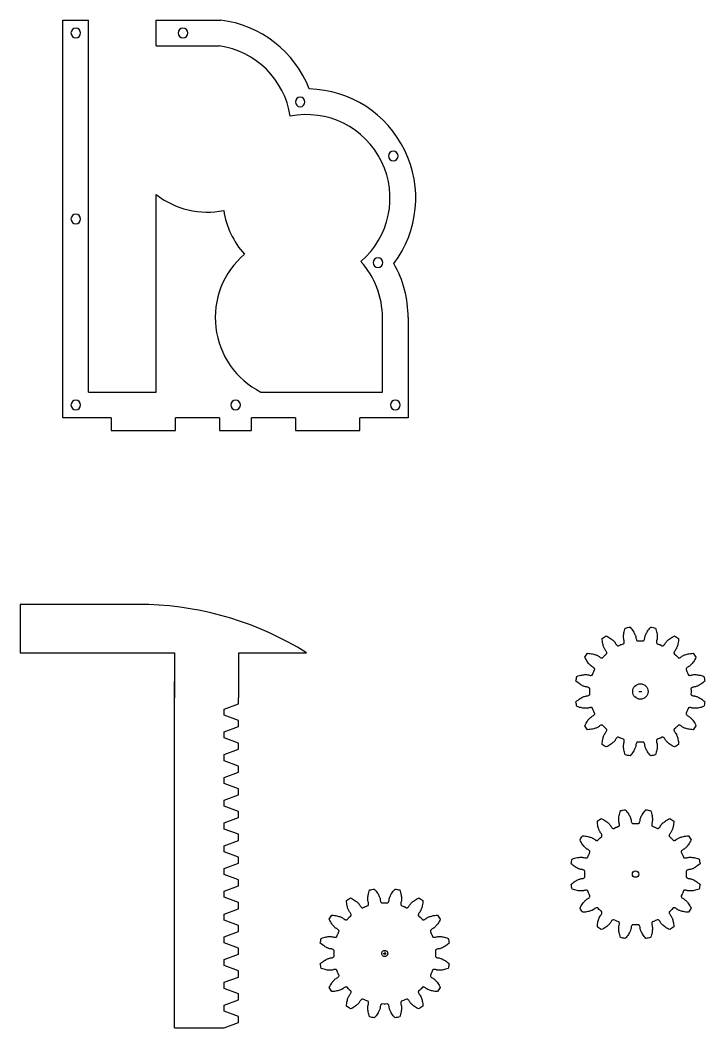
# Model space of a CAD drawing. Header units: millimetres. Extents: x -22 to 603, y -212 to 102.
# Drawn here: x 390 to 602.9, y -211.8 to 101.9 of the extents above; entities that cross this region are included whole.
import ezdxf

# ---------------------------------------------------------------- set-up
doc = ezdxf.new("R2010")
doc.units = ezdxf.units.MM
doc.layers.add('layer 1', color=5, linetype='Continuous', lineweight=25, true_color=0x0000ff)
doc.layers.add('layer 4', color=1, linetype='Continuous', lineweight=25, true_color=0xff0000)

msp = doc.modelspace()

# ---------------------------------------------------------------- linework, layer by layer
at = {"layer": 'layer 1'}
for p, q in [((403.3, -21.88), (403.3, 101.88)), ((403.3, 101.88), (411.3, 101.88)), ((411.3, 93.88), (411.3, 101.88)), ((432.3, 101.88), (452.43, 101.88)), ((432.3, 93.88), (432.3, 101.88)), ((411.3, -13.88), (411.3, 93.88)), ((432.3, 93.88), (451.9, 93.88)), ((432.3, -13.88), (432.3, 47.59)), ((502.67, -13.88), (502.67, 9.29)), ((510.67, 9.29), (510.67, -21.88)), ((411.3, -13.88), (432.3, -13.88)), ((464.88, -13.88), (502.67, -13.88)), ((418.3, -21.88), (403.3, -21.88)), ((418.3, -21.88), (418.3, -25.88)), ((451.99, -21.88), (438.3, -21.88)), ((438.3, -25.88), (438.3, -21.88)), ((451.99, -21.88), (451.99, -25.88)), ((475.67, -21.88), (461.99, -21.88)), ((461.99, -25.88), (461.99, -21.88)), ((475.67, -21.88), (475.67, -25.88)), ((510.67, -21.88), (495.67, -21.88)), ((495.67, -25.88), (495.67, -21.88)), ((418.3, -25.88), (438.3, -25.88)), ((451.99, -25.88), (461.99, -25.88)), ((475.67, -25.88), (495.67, -25.88)), ((430, -80), (390, -80)), ((390, -80), (390, -95)), ((390, -95), (430, -95)), ((430, -95), (438, -95)), ((438, -95), (438, -109)), ((458, -109), (458, -95)), ((458, -95), (479, -95)), ((438, -211.75), (438, -104)), ((457.94, -110.89), (457.94, -109)), ((453.4, -112.54), (457.94, -110.89)), ((453.4, -114.44), (453.4, -112.54)), ((457.94, -116.09), (453.4, -114.44)), ((453.4, -119.63), (457.94, -117.98)), ((457.94, -117.98), (457.94, -116.09)), ((453.4, -121.52), (453.4, -119.63)), ((457.94, -123.17), (453.4, -121.52)), ((453.4, -126.71), (457.94, -125.06)), ((457.94, -125.06), (457.94, -123.17)), ((453.4, -128.61), (453.4, -126.71)), ((457.94, -130.26), (453.4, -128.61)), ((457.94, -132.15), (457.94, -130.26)), ((453.4, -133.8), (457.94, -132.15)), ((453.4, -135.7), (453.4, -133.8)), ((457.94, -137.35), (453.4, -135.7)), ((457.94, -139.24), (457.94, -137.35)), ((453.4, -140.89), (457.94, -139.24)), ((453.4, -142.78), (453.4, -140.89)), ((457.94, -144.43), (453.4, -142.78)), ((453.4, -147.97), (457.94, -146.32)), ((457.94, -146.32), (457.94, -144.43)), ((453.4, -149.87), (453.4, -147.97)), ((457.94, -151.52), (453.4, -149.87)), ((453.4, -155.06), (457.94, -153.41)), ((457.94, -153.41), (457.94, -151.52)), ((453.4, -156.96), (453.4, -155.06)), ((457.94, -158.61), (453.4, -156.96)), ((457.94, -160.49), (457.94, -158.61)), ((453.4, -162.15), (457.94, -160.49)), ((453.4, -164.04), (453.4, -162.15)), ((457.94, -165.69), (453.4, -164.04)), ((457.94, -167.58), (457.94, -165.69)), ((453.4, -169.23), (457.94, -167.58)), ((453.4, -171.13), (453.4, -169.23)), ((457.94, -172.78), (453.4, -171.13)), ((453.4, -176.32), (457.94, -174.67)), ((457.94, -174.67), (457.94, -172.78)), ((453.4, -178.22), (453.4, -176.32)), ((457.94, -179.87), (453.4, -178.22)), ((453.4, -183.41), (457.94, -181.75)), ((457.94, -181.75), (457.94, -179.87)), ((453.4, -185.3), (453.4, -183.41)), ((457.94, -186.95), (453.4, -185.3)), ((457.94, -188.84), (457.94, -186.95)), ((453.4, -190.49), (457.94, -188.84)), ((453.4, -192.39), (453.4, -190.49)), ((457.94, -194.04), (453.4, -192.39)), ((457.94, -195.93), (457.94, -194.04)), ((453.4, -197.58), (457.94, -195.93)), ((453.4, -199.48), (453.4, -197.58)), ((457.94, -201.13), (453.4, -199.48)), ((453.4, -204.67), (457.94, -203.01)), ((457.94, -203.01), (457.94, -201.13)), ((453.4, -206.56), (453.4, -204.67)), ((457.94, -208.21), (453.4, -206.56)), ((453.4, -211.75), (457.94, -210.1)), ((457.94, -210.1), (457.94, -208.21)), ((438, -211.75), (453.4, -211.75))]:
    msp.add_line(p, q, dxfattribs=at)
for points in [[(572.24, -89.78), (572.62, -89.97), (572.99, -90.17), (573.33, -90.37), (573.64, -90.57), (573.91, -90.77), (574.15, -90.95), (574.36, -91.13), (574.54, -91.3), (574.69, -91.45), (574.82, -91.59), (575, -91.81), (575.09, -91.95), (575.16, -92.08), (575.29, -92.3), (575.42, -92.48), (575.55, -92.63), (575.67, -92.74), (575.8, -92.81), (575.86, -92.84), (575.91, -92.85), (575.97, -92.86), (576.02, -92.85), (576.1, -92.83), (576.66, -92.57), (576.85, -92.49), (577.05, -92.42), (577.63, -92.2), (577.7, -92.16), (577.74, -92.12), (577.77, -92.08), (577.8, -92.03), (577.83, -91.97), (577.86, -91.83), (577.88, -91.66), (577.87, -91.47), (577.83, -91.25), (577.76, -91), (577.72, -90.86), (577.69, -90.7), (577.66, -90.42), (577.65, -90.23), (577.65, -90.01), (577.66, -89.77), (577.68, -89.49), (577.72, -89.19), (577.77, -88.86), (577.85, -88.5), (577.94, -88.12), (578.06, -87.71), (578.2, -87.31)], [(579.66, -87.02), (579.94, -87.34), (580.21, -87.67), (580.44, -87.98), (580.65, -88.29), (580.83, -88.57), (580.98, -88.84), (581.1, -89.08), (581.21, -89.31), (581.29, -89.51), (581.35, -89.68), (581.43, -89.95), (581.47, -90.12), (581.48, -90.27), (581.51, -90.52), (581.56, -90.73), (581.63, -90.92), (581.7, -91.07), (581.79, -91.18), (581.83, -91.23), (581.88, -91.26), (581.93, -91.29), (581.98, -91.31), (582.06, -91.32), (582.68, -91.29), (582.89, -91.29), (583.09, -91.29), (583.72, -91.32), (583.8, -91.31), (583.85, -91.29), (583.9, -91.26), (583.94, -91.23), (583.99, -91.18), (584.07, -91.07), (584.15, -90.92), (584.21, -90.73), (584.26, -90.52), (584.3, -90.27), (584.31, -90.12), (584.34, -89.95), (584.42, -89.68), (584.49, -89.51), (584.57, -89.31), (584.67, -89.08), (584.8, -88.84), (584.95, -88.57), (585.13, -88.29), (585.33, -87.98), (585.57, -87.67), (585.84, -87.34)], [(587.58, -87.31), (587.71, -87.71), (587.83, -88.12), (587.93, -88.5), (588.01, -88.86), (588.06, -89.19), (588.1, -89.49), (588.12, -89.77), (588.13, -90.01), (588.13, -90.23), (588.12, -90.42), (588.09, -90.7), (588.06, -90.86), (588.01, -91), (587.95, -91.25), (587.91, -91.47), (587.9, -91.66), (587.91, -91.83), (587.95, -91.97), (587.97, -92.03), (588, -92.08), (588.04, -92.12), (588.07, -92.16), (588.15, -92.2), (588.73, -92.42), (588.92, -92.49), (589.11, -92.57), (589.68, -92.83), (589.76, -92.85), (589.81, -92.86), (589.87, -92.85), (589.92, -92.84), (589.98, -92.81), (590.1, -92.74), (590.23, -92.63), (590.36, -92.48), (590.49, -92.3), (590.62, -92.08), (590.69, -91.95), (590.78, -91.81), (590.96, -91.59), (591.08, -91.45), (591.24, -91.3), (591.42, -91.13), (591.63, -90.95), (591.87, -90.77), (592.14, -90.57), (592.45, -90.37), (592.79, -90.17), (593.16, -89.97)], [(594.78, -90.6), (594.75, -91.03), (594.71, -91.45), (594.65, -91.84), (594.58, -92.2), (594.51, -92.53), (594.42, -92.82), (594.34, -93.09), (594.25, -93.32), (594.17, -93.52), (594.09, -93.69), (593.95, -93.93), (593.86, -94.07), (593.77, -94.19), (593.61, -94.39), (593.5, -94.58), (593.41, -94.75), (593.36, -94.91), (593.34, -95.06), (593.34, -95.12), (593.35, -95.18), (593.36, -95.23), (593.38, -95.28), (593.44, -95.34), (593.89, -95.77), (594.04, -95.91), (594.18, -96.06), (594.61, -96.51), (594.67, -96.57), (594.72, -96.59), (594.77, -96.6), (594.83, -96.61), (594.89, -96.61), (595.03, -96.59), (595.2, -96.54), (595.37, -96.45), (595.56, -96.33), (595.76, -96.18), (595.88, -96.08), (596.01, -95.99), (596.26, -95.86), (596.43, -95.78), (596.63, -95.7), (596.86, -95.61), (597.13, -95.52), (597.42, -95.44), (597.75, -95.37), (598.11, -95.3), (598.5, -95.24), (598.92, -95.2)], [(566.43, -95.17), (566.86, -95.2), (567.28, -95.24), (567.67, -95.3), (568.03, -95.37), (568.36, -95.44), (568.65, -95.52), (568.91, -95.61), (569.14, -95.7), (569.34, -95.78), (569.51, -95.86), (569.76, -95.99), (569.9, -96.08), (570.02, -96.18), (570.22, -96.33), (570.41, -96.45), (570.58, -96.54), (570.74, -96.59), (570.88, -96.61), (570.95, -96.61), (571, -96.6), (571.06, -96.59), (571.1, -96.57), (571.17, -96.51), (571.59, -96.06), (571.74, -95.91), (571.89, -95.77), (572.34, -95.34), (572.39, -95.28), (572.42, -95.23), (572.43, -95.18), (572.44, -95.12), (572.44, -95.06), (572.42, -94.91), (572.37, -94.75), (572.28, -94.58), (572.16, -94.39), (572.01, -94.19), (571.91, -94.07), (571.82, -93.93), (571.69, -93.69), (571.61, -93.52), (571.52, -93.32), (571.44, -93.09), (571.35, -92.82), (571.27, -92.53), (571.19, -92.2), (571.13, -91.84), (571.07, -91.45), (571.03, -91.03)], [(563.14, -102.37), (563.54, -102.23), (563.95, -102.11), (564.33, -102.02), (564.69, -101.94), (565.02, -101.89), (565.32, -101.85), (565.6, -101.83), (565.84, -101.82), (566.06, -101.82), (566.24, -101.83), (566.53, -101.86), (566.69, -101.89), (566.83, -101.93), (567.08, -102), (567.3, -102.04), (567.49, -102.05), (567.66, -102.03), (567.8, -102), (567.86, -101.97), (567.91, -101.95), (567.95, -101.91), (567.98, -101.87), (568.03, -101.8), (568.24, -101.22), (568.32, -101.03), (568.4, -100.84), (568.66, -100.27), (568.68, -100.19), (568.68, -100.14), (568.68, -100.08), (568.66, -100.03), (568.64, -99.97), (568.57, -99.85), (568.46, -99.72), (568.31, -99.59), (568.13, -99.46), (567.91, -99.33), (567.78, -99.26), (567.64, -99.17), (567.42, -98.99), (567.28, -98.86), (567.13, -98.71), (566.96, -98.53), (566.78, -98.32), (566.59, -98.08), (566.4, -97.81), (566.2, -97.5), (566, -97.16), (565.79, -96.79), (565.61, -96.41)], [(600.17, -96.41), (599.98, -96.79), (599.78, -97.16), (599.58, -97.5), (599.38, -97.81), (599.18, -98.08), (598.99, -98.32), (598.82, -98.53), (598.65, -98.71), (598.49, -98.86), (598.36, -98.99), (598.14, -99.17), (598, -99.26), (597.87, -99.33), (597.65, -99.46), (597.47, -99.59), (597.32, -99.72), (597.21, -99.85), (597.14, -99.97), (597.11, -100.03), (597.1, -100.08), (597.09, -100.14), (597.09, -100.19), (597.12, -100.27), (597.37, -100.84), (597.45, -101.03), (597.53, -101.22), (597.75, -101.8), (597.79, -101.87), (597.83, -101.91), (597.87, -101.95), (597.92, -101.97), (597.98, -102), (598.12, -102.03), (598.29, -102.05), (598.48, -102.04), (598.7, -102), (598.94, -101.93), (599.09, -101.89), (599.25, -101.86), (599.53, -101.83), (599.72, -101.82), (599.94, -101.82), (600.18, -101.83), (600.46, -101.85), (600.76, -101.89), (601.09, -101.94), (601.45, -102.02), (601.83, -102.11), (602.24, -102.23)], [(562.85, -110.29), (563.16, -110.01), (563.49, -109.74), (563.81, -109.5), (564.11, -109.3), (564.4, -109.12), (564.66, -108.97), (564.91, -108.84), (565.13, -108.74), (565.33, -108.66), (565.51, -108.6), (565.78, -108.52), (565.94, -108.48), (566.09, -108.47), (566.34, -108.44), (566.56, -108.39), (566.75, -108.32), (566.9, -108.24), (567.01, -108.16), (567.05, -108.11), (567.09, -108.07), (567.12, -108.02), (567.13, -107.97), (567.14, -107.89), (567.12, -107.27), (567.12, -107.06), (567.12, -106.85), (567.14, -106.23), (567.13, -106.15), (567.12, -106.1), (567.09, -106.05), (567.05, -106.01), (567.01, -105.96), (566.9, -105.88), (566.75, -105.8), (566.56, -105.73), (566.34, -105.68), (566.09, -105.65), (565.94, -105.64), (565.78, -105.6), (565.51, -105.52), (565.33, -105.46), (565.13, -105.38), (564.91, -105.28), (564.66, -105.15), (564.4, -105), (564.11, -104.82), (563.81, -104.62), (563.49, -104.38), (563.16, -104.11), (562.85, -103.83)], [(602.93, -103.83), (602.61, -104.11), (602.28, -104.38), (601.97, -104.62), (601.66, -104.82), (601.38, -105), (601.11, -105.15), (600.87, -105.28), (600.64, -105.38), (600.44, -105.46), (600.27, -105.52), (599.99, -105.6), (599.83, -105.64), (599.68, -105.65), (599.43, -105.68), (599.22, -105.73), (599.03, -105.8), (598.88, -105.88), (598.77, -105.96), (598.72, -106.01), (598.69, -106.05), (598.66, -106.1), (598.64, -106.15), (598.63, -106.23), (598.65, -106.85), (598.65, -107.06), (598.65, -107.27), (598.63, -107.89), (598.64, -107.97), (598.66, -108.02), (598.69, -108.07), (598.72, -108.11), (598.77, -108.16), (598.88, -108.24), (599.03, -108.32), (599.22, -108.39), (599.43, -108.44), (599.68, -108.47), (599.83, -108.48), (599.99, -108.52), (600.27, -108.6), (600.44, -108.66), (600.64, -108.74), (600.87, -108.84), (601.11, -108.97), (601.38, -109.12), (601.66, -109.3), (601.97, -109.5), (602.28, -109.74), (602.61, -110.01)], [(565.79, -117.33), (566, -116.96), (566.2, -116.62), (566.4, -116.31), (566.59, -116.04), (566.78, -115.8), (566.96, -115.59), (567.13, -115.41), (567.28, -115.26), (567.42, -115.13), (567.64, -114.95), (567.78, -114.86), (567.91, -114.79), (568.13, -114.66), (568.31, -114.53), (568.46, -114.4), (568.57, -114.28), (568.64, -114.15), (568.66, -114.09), (568.68, -114.04), (568.68, -113.98), (568.68, -113.93), (568.66, -113.85), (568.4, -113.28), (568.32, -113.09), (568.24, -112.9), (568.03, -112.32), (567.98, -112.25), (567.95, -112.21), (567.91, -112.18), (567.86, -112.15), (567.8, -112.12), (567.66, -112.09), (567.49, -112.07), (567.3, -112.08), (567.08, -112.12), (566.83, -112.19), (566.69, -112.23), (566.53, -112.26), (566.24, -112.29), (566.06, -112.3), (565.84, -112.3), (565.6, -112.29), (565.32, -112.27), (565.02, -112.23), (564.69, -112.18), (564.33, -112.1), (563.95, -112.01), (563.54, -111.89)], [(602.64, -111.75), (602.24, -111.89), (601.83, -112.01), (601.45, -112.1), (601.09, -112.18), (600.76, -112.23), (600.46, -112.27), (600.18, -112.29), (599.94, -112.3), (599.72, -112.3), (599.53, -112.29), (599.25, -112.26), (599.09, -112.23), (598.94, -112.19), (598.7, -112.12), (598.48, -112.08), (598.29, -112.07), (598.12, -112.09), (597.98, -112.12), (597.92, -112.15), (597.87, -112.18), (597.83, -112.21), (597.79, -112.25), (597.75, -112.32), (597.53, -112.9), (597.45, -113.09), (597.37, -113.28), (597.12, -113.85), (597.09, -113.93), (597.09, -113.98), (597.1, -114.04), (597.11, -114.09), (597.14, -114.15), (597.21, -114.28), (597.32, -114.4), (597.47, -114.53), (597.65, -114.66), (597.87, -114.79), (598, -114.86), (598.14, -114.95), (598.36, -115.13), (598.49, -115.26), (598.65, -115.41), (598.82, -115.59), (598.99, -115.8), (599.18, -116.04), (599.38, -116.31), (599.58, -116.62), (599.78, -116.96), (599.98, -117.33)], [(565.61, -117.71), (565.79, -117.33)], [(571, -123.52), (571.03, -123.09), (571.07, -122.67), (571.13, -122.28), (571.19, -121.92), (571.27, -121.59), (571.35, -121.3), (571.44, -121.04), (571.52, -120.8), (571.61, -120.6), (571.69, -120.43), (571.82, -120.19), (571.91, -120.05), (572.01, -119.93), (572.16, -119.73), (572.28, -119.54), (572.37, -119.37), (572.42, -119.21), (572.44, -119.06), (572.44, -119), (572.43, -118.94), (572.42, -118.89), (572.39, -118.85), (572.34, -118.78), (571.89, -118.35), (571.74, -118.21), (571.59, -118.06), (571.17, -117.61), (571.1, -117.55), (571.06, -117.53), (571, -117.52), (570.95, -117.51), (570.88, -117.51), (570.74, -117.53), (570.58, -117.58), (570.41, -117.67), (570.22, -117.79), (570.02, -117.94), (569.9, -118.04), (569.76, -118.13), (569.51, -118.26), (569.34, -118.34), (569.14, -118.43), (568.91, -118.51), (568.65, -118.6), (568.36, -118.68), (568.03, -118.75), (567.67, -118.82), (567.28, -118.88), (566.86, -118.92)], [(599.34, -118.95), (598.92, -118.92), (598.5, -118.88), (598.11, -118.82), (597.75, -118.75), (597.42, -118.68), (597.13, -118.6), (596.86, -118.51), (596.63, -118.43), (596.43, -118.34), (596.26, -118.26), (596.01, -118.13), (595.88, -118.04), (595.76, -117.94), (595.56, -117.79), (595.37, -117.67), (595.2, -117.58), (595.03, -117.53), (594.89, -117.51), (594.83, -117.51), (594.77, -117.52), (594.72, -117.53), (594.67, -117.55), (594.61, -117.61), (594.18, -118.06), (594.04, -118.21), (593.89, -118.35), (593.44, -118.78), (593.38, -118.85), (593.36, -118.89), (593.35, -118.94), (593.34, -119), (593.34, -119.06), (593.36, -119.21), (593.41, -119.37), (593.5, -119.54), (593.61, -119.73), (593.77, -119.93), (593.86, -120.05), (593.95, -120.19), (594.09, -120.43), (594.17, -120.6), (594.25, -120.8), (594.34, -121.04), (594.42, -121.3), (594.51, -121.59), (594.58, -121.92), (594.65, -122.28), (594.71, -122.67), (594.75, -123.09), (594.78, -123.52)], [(578.2, -126.81), (578.06, -126.41), (577.94, -126), (577.85, -125.62), (577.77, -125.26), (577.72, -124.93), (577.68, -124.63), (577.66, -124.35), (577.65, -124.11), (577.65, -123.89), (577.66, -123.7), (577.69, -123.42), (577.72, -123.26), (577.76, -123.12), (577.83, -122.87), (577.87, -122.65), (577.88, -122.46), (577.86, -122.29), (577.83, -122.15), (577.8, -122.09), (577.77, -122.04), (577.74, -122), (577.7, -121.96), (577.63, -121.92), (577.05, -121.7), (576.85, -121.63), (576.66, -121.55), (576.1, -121.29), (576.02, -121.27), (575.97, -121.26), (575.91, -121.27), (575.86, -121.29), (575.8, -121.31), (575.67, -121.38), (575.55, -121.49), (575.42, -121.64), (575.29, -121.82), (575.16, -122.04), (575.09, -122.17), (575, -122.31), (574.82, -122.53), (574.69, -122.67), (574.54, -122.82), (574.36, -122.99), (574.15, -123.17), (573.91, -123.35), (573.64, -123.55), (573.33, -123.75), (572.99, -123.95), (572.62, -124.15)], [(593.54, -124.34), (593.16, -124.15), (592.79, -123.95), (592.45, -123.75), (592.14, -123.55), (591.87, -123.35), (591.63, -123.17), (591.42, -122.99), (591.24, -122.82), (591.08, -122.67), (590.96, -122.53), (590.78, -122.31), (590.69, -122.17), (590.62, -122.04), (590.49, -121.82), (590.36, -121.64), (590.23, -121.49), (590.1, -121.38), (589.98, -121.31), (589.92, -121.29), (589.87, -121.27), (589.81, -121.26), (589.76, -121.27), (589.68, -121.29), (589.11, -121.55), (588.92, -121.63), (588.73, -121.7), (588.15, -121.92), (588.07, -121.96), (588.04, -122), (588, -122.04), (587.97, -122.09), (587.95, -122.15), (587.91, -122.29), (587.9, -122.46), (587.91, -122.65), (587.95, -122.87), (588.01, -123.12), (588.06, -123.26), (588.09, -123.42), (588.12, -123.7), (588.13, -123.89), (588.13, -124.11), (588.12, -124.35), (588.1, -124.63), (588.06, -124.93), (588.01, -125.26), (587.93, -125.62), (587.83, -126), (587.71, -126.41), (587.58, -126.81)], [(586.12, -127.1), (585.84, -126.78), (585.57, -126.45), (585.33, -126.14), (585.13, -125.84), (584.95, -125.55), (584.8, -125.28), (584.67, -125.04), (584.57, -124.81), (584.49, -124.61), (584.42, -124.44), (584.34, -124.17), (584.31, -124), (584.3, -123.86), (584.26, -123.61), (584.21, -123.39), (584.15, -123.2), (584.07, -123.05), (583.99, -122.94), (583.94, -122.89), (583.9, -122.86), (583.85, -122.83), (583.8, -122.81), (583.72, -122.8), (583.09, -122.83), (582.89, -122.83), (582.68, -122.83), (582.06, -122.8), (581.98, -122.81), (581.93, -122.83), (581.88, -122.86), (581.83, -122.89), (581.79, -122.94), (581.7, -123.05), (581.63, -123.2), (581.56, -123.39), (581.51, -123.61), (581.48, -123.86), (581.47, -124), (581.43, -124.17), (581.35, -124.44), (581.29, -124.61), (581.21, -124.81), (581.1, -125.04), (580.98, -125.28), (580.83, -125.55), (580.65, -125.84), (580.44, -126.14), (580.21, -126.45), (579.94, -126.78)], [(570.74, -146.62), (571.12, -146.8), (571.5, -147), (571.83, -147.21), (572.14, -147.41), (572.41, -147.6), (572.65, -147.79), (572.86, -147.97), (573.04, -148.14), (573.2, -148.29), (573.32, -148.43), (573.5, -148.65), (573.59, -148.79), (573.66, -148.92), (573.79, -149.14), (573.92, -149.32), (574.05, -149.47), (574.18, -149.57), (574.3, -149.65), (574.36, -149.67), (574.42, -149.69), (574.47, -149.69), (574.52, -149.69), (574.6, -149.67), (575.17, -149.41), (575.36, -149.33), (575.55, -149.25), (576.13, -149.03), (576.21, -148.99), (576.24, -148.96), (576.28, -148.92), (576.31, -148.87), (576.33, -148.81), (576.37, -148.67), (576.38, -148.5), (576.37, -148.31), (576.33, -148.09), (576.27, -147.84), (576.22, -147.7), (576.19, -147.54), (576.16, -147.25), (576.15, -147.07), (576.15, -146.85), (576.16, -146.6), (576.18, -146.33), (576.22, -146.03), (576.28, -145.69), (576.35, -145.34), (576.45, -144.95), (576.57, -144.55), (576.71, -144.14)], [(578.16, -143.85), (578.45, -144.17), (578.71, -144.5), (578.95, -144.82), (579.15, -145.12), (579.33, -145.41), (579.48, -145.67), (579.61, -145.92), (579.71, -146.14), (579.79, -146.34), (579.86, -146.52), (579.94, -146.79), (579.97, -146.95), (579.98, -147.1), (580.02, -147.35), (580.07, -147.57), (580.13, -147.75), (580.21, -147.9), (580.29, -148.02), (580.34, -148.06), (580.39, -148.1), (580.43, -148.13), (580.48, -148.14), (580.56, -148.15), (581.19, -148.13), (581.39, -148.13), (581.6, -148.13), (582.22, -148.15), (582.31, -148.14), (582.35, -148.13), (582.4, -148.1), (582.45, -148.06), (582.49, -148.02), (582.58, -147.9), (582.65, -147.75), (582.72, -147.57), (582.77, -147.35), (582.8, -147.1), (582.82, -146.95), (582.85, -146.79), (582.93, -146.52), (582.99, -146.34), (583.07, -146.14), (583.18, -145.92), (583.3, -145.67), (583.45, -145.41), (583.63, -145.12), (583.84, -144.82), (584.07, -144.5), (584.34, -144.17)], [(586.08, -144.14), (586.22, -144.55), (586.34, -144.95), (586.44, -145.34), (586.51, -145.69), (586.56, -146.03), (586.6, -146.33), (586.62, -146.6), (586.63, -146.85), (586.63, -147.07), (586.62, -147.25), (586.59, -147.54), (586.56, -147.7), (586.52, -147.84), (586.45, -148.09), (586.42, -148.31), (586.41, -148.5), (586.42, -148.67), (586.45, -148.81), (586.48, -148.87), (586.51, -148.92), (586.54, -148.96), (586.58, -148.99), (586.65, -149.03), (587.24, -149.25), (587.43, -149.33), (587.62, -149.41), (588.18, -149.67), (588.26, -149.69), (588.32, -149.69), (588.37, -149.69), (588.43, -149.67), (588.48, -149.65), (588.61, -149.57), (588.74, -149.47), (588.87, -149.32), (589, -149.14), (589.12, -148.92), (589.19, -148.79), (589.28, -148.65), (589.46, -148.43), (589.59, -148.29), (589.74, -148.14), (589.92, -147.97), (590.13, -147.79), (590.37, -147.6), (590.65, -147.41), (590.95, -147.21), (591.29, -147), (591.66, -146.8)], [(564.94, -152.01), (565.36, -152.03), (565.78, -152.08), (566.18, -152.14), (566.53, -152.2), (566.86, -152.28), (567.16, -152.36), (567.42, -152.45), (567.65, -152.53), (567.85, -152.62), (568.02, -152.69), (568.27, -152.83), (568.41, -152.92), (568.52, -153.02), (568.72, -153.17), (568.91, -153.29), (569.09, -153.37), (569.25, -153.43), (569.39, -153.45), (569.45, -153.45), (569.51, -153.44), (569.56, -153.42), (569.61, -153.4), (569.67, -153.35), (570.1, -152.9), (570.24, -152.75), (570.39, -152.6), (570.85, -152.18), (570.9, -152.11), (570.92, -152.07), (570.93, -152.01), (570.94, -151.96), (570.94, -151.89), (570.92, -151.75), (570.87, -151.59), (570.79, -151.41), (570.67, -151.23), (570.51, -151.02), (570.42, -150.91), (570.33, -150.77), (570.19, -150.52), (570.11, -150.35), (570.03, -150.15), (569.94, -149.92), (569.86, -149.66), (569.78, -149.37), (569.7, -149.04), (569.63, -148.68), (569.57, -148.29), (569.53, -147.87)], [(593.28, -147.44), (593.26, -147.87), (593.21, -148.29), (593.15, -148.68), (593.09, -149.04), (593.01, -149.37), (592.93, -149.66), (592.84, -149.92), (592.76, -150.15), (592.67, -150.35), (592.59, -150.52), (592.46, -150.77), (592.37, -150.91), (592.27, -151.02), (592.12, -151.23), (592, -151.41), (591.92, -151.59), (591.86, -151.75), (591.84, -151.89), (591.84, -151.96), (591.85, -152.01), (591.87, -152.07), (591.89, -152.11), (591.94, -152.18), (592.39, -152.6), (592.54, -152.75), (592.69, -152.9), (593.11, -153.35), (593.18, -153.4), (593.22, -153.42), (593.28, -153.44), (593.33, -153.45), (593.4, -153.45), (593.54, -153.43), (593.7, -153.37), (593.88, -153.29), (594.06, -153.17), (594.26, -153.02), (594.38, -152.92), (594.52, -152.83), (594.77, -152.69), (594.94, -152.62), (595.14, -152.53), (595.37, -152.45), (595.63, -152.36), (595.92, -152.28), (596.25, -152.2), (596.61, -152.14), (597, -152.08), (597.42, -152.03)], [(561.64, -159.21), (562.04, -159.07), (562.45, -158.95), (562.83, -158.85), (563.19, -158.78), (563.52, -158.73), (563.83, -158.69), (564.1, -158.67), (564.35, -158.66), (564.56, -158.66), (564.75, -158.67), (565.03, -158.7), (565.19, -158.73), (565.34, -158.77), (565.58, -158.84), (565.8, -158.87), (566, -158.88), (566.16, -158.87), (566.3, -158.84), (566.36, -158.81), (566.41, -158.78), (566.45, -158.75), (566.49, -158.71), (566.53, -158.64), (566.75, -158.05), (566.83, -157.86), (566.91, -157.67), (567.16, -157.11), (567.19, -157.03), (567.19, -156.97), (567.18, -156.92), (567.17, -156.86), (567.14, -156.81), (567.07, -156.68), (566.96, -156.55), (566.82, -156.42), (566.63, -156.29), (566.42, -156.17), (566.28, -156.1), (566.15, -156.01), (565.92, -155.83), (565.79, -155.7), (565.63, -155.55), (565.47, -155.37), (565.29, -155.16), (565.1, -154.92), (564.9, -154.64), (564.7, -154.34), (564.5, -154), (564.3, -153.63), (564.11, -153.24)], [(598.67, -153.24), (598.49, -153.63), (598.29, -154), (598.08, -154.34), (597.88, -154.64), (597.69, -154.92), (597.5, -155.16), (597.32, -155.37), (597.15, -155.55), (597, -155.7), (596.86, -155.83), (596.64, -156.01), (596.5, -156.1), (596.37, -156.17), (596.15, -156.29), (595.97, -156.42), (595.82, -156.55), (595.72, -156.68), (595.64, -156.81), (595.62, -156.86), (595.6, -156.92), (595.6, -156.97), (595.6, -157.03), (595.62, -157.11), (595.88, -157.67), (595.96, -157.86), (596.04, -158.05), (596.26, -158.64), (596.3, -158.71), (596.33, -158.75), (596.37, -158.78), (596.42, -158.81), (596.48, -158.84), (596.62, -158.87), (596.79, -158.88), (596.98, -158.87), (597.2, -158.84), (597.45, -158.77), (597.59, -158.73), (597.75, -158.7), (598.04, -158.67), (598.22, -158.66), (598.44, -158.66), (598.69, -158.67), (598.96, -158.69), (599.26, -158.73), (599.6, -158.78), (599.95, -158.85), (600.34, -158.95), (600.74, -159.07)], [(561.35, -167.13), (561.67, -166.84), (562, -166.58), (562.32, -166.34), (562.62, -166.13), (562.9, -165.96), (563.17, -165.81), (563.41, -165.68), (563.64, -165.58), (563.84, -165.5), (564.01, -165.43), (564.29, -165.35), (564.45, -165.32), (564.6, -165.31), (564.85, -165.27), (565.07, -165.22), (565.25, -165.16), (565.4, -165.08), (565.51, -165), (565.56, -164.95), (565.59, -164.9), (565.62, -164.86), (565.64, -164.81), (565.65, -164.73), (565.63, -164.1), (565.63, -163.9), (565.63, -163.69), (565.65, -163.07), (565.64, -162.98), (565.62, -162.94), (565.59, -162.89), (565.56, -162.84), (565.51, -162.8), (565.4, -162.71), (565.25, -162.64), (565.07, -162.57), (564.85, -162.52), (564.6, -162.49), (564.45, -162.47), (564.29, -162.44), (564.01, -162.36), (563.84, -162.3), (563.64, -162.22), (563.41, -162.11), (563.17, -161.99), (562.9, -161.84), (562.62, -161.66), (562.32, -161.45), (562, -161.22), (561.67, -160.95), (561.35, -160.67)], [(601.44, -160.67), (601.12, -160.95), (600.79, -161.22), (600.47, -161.45), (600.17, -161.66), (599.88, -161.84), (599.62, -161.99), (599.37, -162.11), (599.15, -162.22), (598.95, -162.3), (598.77, -162.36), (598.5, -162.44), (598.34, -162.47), (598.19, -162.49), (597.94, -162.52), (597.72, -162.57), (597.54, -162.64), (597.39, -162.71), (597.27, -162.8), (597.23, -162.84), (597.19, -162.89), (597.16, -162.94), (597.15, -162.98), (597.14, -163.07), (597.16, -163.69), (597.16, -163.9), (597.16, -164.1), (597.14, -164.73), (597.15, -164.81), (597.16, -164.86), (597.19, -164.9), (597.23, -164.95), (597.27, -165), (597.39, -165.08), (597.54, -165.16), (597.72, -165.22), (597.94, -165.27), (598.19, -165.31), (598.34, -165.32), (598.5, -165.35), (598.77, -165.43), (598.95, -165.5), (599.15, -165.58), (599.37, -165.68), (599.62, -165.81), (599.88, -165.96), (600.17, -166.13), (600.47, -166.34), (600.79, -166.58), (601.12, -166.84)], [(492.72, -171.3), (493.1, -171.49), (493.47, -171.69), (493.81, -171.89), (494.12, -172.09), (494.39, -172.29), (494.63, -172.48), (494.84, -172.66), (495.02, -172.82), (495.18, -172.98), (495.3, -173.12), (495.48, -173.34), (495.57, -173.47), (495.64, -173.61), (495.77, -173.82), (495.9, -174.01), (496.03, -174.15), (496.16, -174.26), (496.28, -174.33), (496.34, -174.36), (496.39, -174.37), (496.45, -174.38), (496.5, -174.38), (496.58, -174.35), (497.15, -174.1), (497.34, -174.02), (497.53, -173.94), (498.11, -173.72), (498.19, -173.68), (498.22, -173.64), (498.26, -173.6), (498.29, -173.55), (498.31, -173.49), (498.35, -173.35), (498.36, -173.19), (498.35, -172.99), (498.31, -172.77), (498.25, -172.53), (498.2, -172.38), (498.17, -172.22), (498.14, -171.94), (498.13, -171.75), (498.13, -171.54), (498.14, -171.29), (498.16, -171.02), (498.2, -170.71), (498.25, -170.38), (498.33, -170.02), (498.42, -169.64), (498.55, -169.23), (498.68, -168.83)], [(500.14, -168.54), (500.42, -168.86), (500.69, -169.19), (500.93, -169.51), (501.13, -169.81), (501.31, -170.09), (501.46, -170.36), (501.59, -170.6), (501.69, -170.83), (501.77, -171.03), (501.83, -171.2), (501.91, -171.48), (501.95, -171.64), (501.96, -171.79), (502, -172.04), (502.05, -172.26), (502.11, -172.44), (502.19, -172.59), (502.27, -172.71), (502.32, -172.75), (502.36, -172.78), (502.41, -172.81), (502.46, -172.83), (502.54, -172.84), (503.16, -172.82), (503.37, -172.82), (503.58, -172.82), (504.2, -172.84), (504.28, -172.83), (504.33, -172.81), (504.38, -172.78), (504.43, -172.75), (504.47, -172.71), (504.56, -172.59), (504.63, -172.44), (504.7, -172.26), (504.75, -172.04), (504.78, -171.79), (504.79, -171.64), (504.83, -171.48), (504.91, -171.2), (504.97, -171.03), (505.05, -170.83), (505.16, -170.6), (505.28, -170.36), (505.43, -170.09), (505.61, -169.81), (505.81, -169.51), (506.05, -169.19), (506.32, -168.86)], [(508.06, -168.83), (508.2, -169.23), (508.32, -169.64), (508.41, -170.02), (508.49, -170.38), (508.54, -170.71), (508.58, -171.02), (508.6, -171.29), (508.61, -171.54), (508.61, -171.75), (508.6, -171.94), (508.57, -172.22), (508.54, -172.38), (508.5, -172.53), (508.43, -172.77), (508.39, -172.99), (508.38, -173.19), (508.4, -173.35), (508.43, -173.49), (508.46, -173.55), (508.49, -173.6), (508.52, -173.64), (508.56, -173.68), (508.63, -173.72), (509.21, -173.94), (509.4, -174.02), (509.59, -174.1), (510.16, -174.35), (510.24, -174.38), (510.29, -174.38), (510.35, -174.37), (510.4, -174.36), (510.46, -174.33), (510.59, -174.26), (510.71, -174.15), (510.84, -174.01), (510.97, -173.82), (511.1, -173.61), (511.17, -173.47), (511.26, -173.34), (511.44, -173.12), (511.57, -172.98), (511.72, -172.82), (511.9, -172.66), (512.11, -172.48), (512.35, -172.29), (512.62, -172.09), (512.93, -171.89), (513.27, -171.69), (513.64, -171.49)], [(564.3, -174.17), (564.5, -173.79), (564.7, -173.45), (564.9, -173.15), (565.1, -172.88), (565.29, -172.64), (565.47, -172.43), (565.63, -172.25), (565.79, -172.09), (565.92, -171.97), (566.15, -171.79), (566.28, -171.7), (566.42, -171.63), (566.63, -171.5), (566.82, -171.37), (566.96, -171.24), (567.07, -171.11), (567.14, -170.99), (567.17, -170.93), (567.18, -170.87), (567.19, -170.82), (567.19, -170.77), (567.16, -170.69), (566.91, -170.12), (566.83, -169.93), (566.75, -169.74), (566.53, -169.16), (566.49, -169.08), (566.45, -169.05), (566.41, -169.01), (566.36, -168.98), (566.3, -168.96), (566.16, -168.92), (566, -168.91), (565.8, -168.92), (565.58, -168.96), (565.34, -169.02), (565.19, -169.07), (565.03, -169.1), (564.75, -169.13), (564.56, -169.14), (564.35, -169.14), (564.1, -169.13), (563.83, -169.11), (563.52, -169.07), (563.19, -169.01), (562.83, -168.94), (562.45, -168.84), (562.04, -168.72)], [(601.15, -168.58), (600.74, -168.72), (600.34, -168.84), (599.95, -168.94), (599.6, -169.01), (599.26, -169.07), (598.96, -169.11), (598.69, -169.13), (598.44, -169.14), (598.22, -169.14), (598.04, -169.13), (597.75, -169.1), (597.59, -169.07), (597.45, -169.02), (597.2, -168.96), (596.98, -168.92), (596.79, -168.91), (596.62, -168.92), (596.48, -168.96), (596.42, -168.98), (596.37, -169.01), (596.33, -169.05), (596.3, -169.08), (596.26, -169.16), (596.04, -169.74), (595.96, -169.93), (595.88, -170.12), (595.62, -170.69), (595.6, -170.77), (595.6, -170.82), (595.6, -170.87), (595.62, -170.93), (595.64, -170.99), (595.72, -171.11), (595.82, -171.24), (595.97, -171.37), (596.15, -171.5), (596.37, -171.63), (596.5, -171.7), (596.64, -171.79), (596.86, -171.97), (597, -172.09), (597.15, -172.25), (597.32, -172.43), (597.5, -172.64), (597.69, -172.88), (597.88, -173.15), (598.08, -173.45), (598.29, -173.79), (598.49, -174.17)], [(515.26, -172.13), (515.23, -172.55), (515.19, -172.98), (515.13, -173.37), (515.06, -173.73), (514.99, -174.05), (514.91, -174.35), (514.82, -174.61), (514.74, -174.84), (514.65, -175.04), (514.57, -175.21), (514.44, -175.46), (514.35, -175.6), (514.25, -175.71), (514.1, -175.91), (513.98, -176.1), (513.89, -176.28), (513.84, -176.44), (513.82, -176.58), (513.82, -176.64), (513.83, -176.7), (513.84, -176.75), (513.87, -176.8), (513.92, -176.86), (514.37, -177.29), (514.52, -177.43), (514.66, -177.58), (515.09, -178.04), (515.16, -178.09), (515.2, -178.11), (515.25, -178.12), (515.31, -178.13), (515.38, -178.13), (515.52, -178.11), (515.68, -178.06), (515.85, -177.98), (516.04, -177.86), (516.24, -177.7), (516.36, -177.61), (516.5, -177.52), (516.75, -177.38), (516.92, -177.3), (517.11, -177.22), (517.35, -177.13), (517.61, -177.05), (517.9, -176.97), (518.23, -176.89), (518.59, -176.82), (518.98, -176.76), (519.4, -176.72)], [(486.92, -176.69), (487.34, -176.72), (487.76, -176.76), (488.15, -176.82), (488.51, -176.89), (488.84, -176.97), (489.13, -177.05), (489.4, -177.13), (489.63, -177.22), (489.83, -177.3), (490, -177.38), (490.25, -177.52), (490.38, -177.61), (490.5, -177.7), (490.7, -177.86), (490.89, -177.98), (491.06, -178.06), (491.22, -178.11), (491.37, -178.13), (491.43, -178.13), (491.49, -178.12), (491.54, -178.11), (491.59, -178.09), (491.65, -178.04), (492.08, -177.58), (492.22, -177.43), (492.37, -177.29), (492.82, -176.86), (492.88, -176.8), (492.9, -176.75), (492.91, -176.7), (492.92, -176.64), (492.92, -176.58), (492.9, -176.44), (492.85, -176.28), (492.76, -176.1), (492.65, -175.91), (492.49, -175.71), (492.4, -175.6), (492.3, -175.46), (492.17, -175.21), (492.09, -175.04), (492.01, -174.84), (491.92, -174.61), (491.84, -174.35), (491.75, -174.05), (491.68, -173.73), (491.61, -173.37), (491.55, -172.98), (491.51, -172.55)], [(564.11, -174.55), (564.3, -174.17)], [(569.5, -180.35), (569.53, -179.93), (569.57, -179.51), (569.63, -179.11), (569.7, -178.76), (569.78, -178.43), (569.86, -178.13), (569.94, -177.87), (570.03, -177.64), (570.11, -177.44), (570.19, -177.27), (570.33, -177.02), (570.42, -176.88), (570.51, -176.77), (570.67, -176.57), (570.79, -176.38), (570.87, -176.2), (570.92, -176.04), (570.94, -175.9), (570.94, -175.84), (570.93, -175.78), (570.92, -175.73), (570.9, -175.68), (570.85, -175.62), (570.39, -175.19), (570.24, -175.05), (570.1, -174.9), (569.67, -174.44), (569.61, -174.39), (569.56, -174.37), (569.51, -174.36), (569.45, -174.35), (569.39, -174.35), (569.25, -174.37), (569.09, -174.42), (568.91, -174.5), (568.72, -174.62), (568.52, -174.78), (568.41, -174.87), (568.27, -174.96), (568.02, -175.1), (567.85, -175.18), (567.65, -175.26), (567.42, -175.35), (567.16, -175.43), (566.86, -175.51), (566.53, -175.59), (566.18, -175.66), (565.78, -175.72), (565.36, -175.76)], [(597.85, -175.79), (597.42, -175.76), (597, -175.72), (596.61, -175.66), (596.25, -175.59), (595.92, -175.51), (595.63, -175.43), (595.37, -175.35), (595.14, -175.26), (594.94, -175.18), (594.77, -175.1), (594.52, -174.96), (594.38, -174.87), (594.26, -174.78), (594.06, -174.62), (593.88, -174.5), (593.7, -174.42), (593.54, -174.37), (593.4, -174.35), (593.33, -174.35), (593.28, -174.36), (593.22, -174.37), (593.18, -174.39), (593.11, -174.44), (592.69, -174.9), (592.54, -175.05), (592.39, -175.19), (591.94, -175.62), (591.89, -175.68), (591.87, -175.73), (591.85, -175.78), (591.84, -175.84), (591.84, -175.9), (591.86, -176.04), (591.92, -176.2), (592, -176.38), (592.12, -176.57), (592.27, -176.77), (592.37, -176.88), (592.46, -177.02), (592.59, -177.27), (592.67, -177.44), (592.76, -177.64), (592.84, -177.87), (592.93, -178.13), (593.01, -178.43), (593.09, -178.76), (593.15, -179.11), (593.21, -179.51), (593.26, -179.93), (593.28, -180.35)], [(483.62, -183.9), (484.02, -183.76), (484.43, -183.64), (484.81, -183.54), (485.17, -183.47), (485.5, -183.41), (485.8, -183.37), (486.08, -183.35), (486.32, -183.34), (486.54, -183.34), (486.73, -183.35), (487.01, -183.38), (487.17, -183.41), (487.32, -183.46), (487.56, -183.52), (487.78, -183.56), (487.97, -183.57), (488.14, -183.56), (488.28, -183.52), (488.34, -183.5), (488.39, -183.47), (488.43, -183.43), (488.47, -183.4), (488.51, -183.32), (488.73, -182.74), (488.8, -182.55), (488.88, -182.36), (489.14, -181.79), (489.17, -181.71), (489.17, -181.66), (489.16, -181.61), (489.15, -181.55), (489.12, -181.49), (489.05, -181.37), (488.94, -181.24), (488.79, -181.11), (488.61, -180.98), (488.39, -180.85), (488.26, -180.78), (488.12, -180.69), (487.9, -180.51), (487.77, -180.39), (487.61, -180.24), (487.44, -180.05), (487.27, -179.84), (487.08, -179.6), (486.88, -179.33), (486.68, -179.03), (486.48, -178.69), (486.28, -178.31), (486.09, -177.93)], [(520.65, -177.93), (520.47, -178.31), (520.26, -178.69), (520.06, -179.03), (519.86, -179.33), (519.67, -179.6), (519.48, -179.84), (519.3, -180.05), (519.13, -180.24), (518.98, -180.39), (518.84, -180.51), (518.62, -180.69), (518.48, -180.78), (518.35, -180.85), (518.13, -180.98), (517.95, -181.11), (517.8, -181.24), (517.69, -181.37), (517.62, -181.49), (517.6, -181.55), (517.58, -181.61), (517.57, -181.66), (517.58, -181.71), (517.6, -181.79), (517.86, -182.36), (517.94, -182.55), (518.02, -182.74), (518.23, -183.32), (518.28, -183.4), (518.31, -183.43), (518.35, -183.47), (518.4, -183.5), (518.46, -183.52), (518.6, -183.56), (518.77, -183.57), (518.96, -183.56), (519.18, -183.52), (519.43, -183.46), (519.57, -183.41), (519.73, -183.38), (520.01, -183.35), (520.2, -183.34), (520.42, -183.34), (520.66, -183.35), (520.94, -183.37), (521.24, -183.41), (521.57, -183.47), (521.93, -183.54), (522.31, -183.64), (522.72, -183.76)], [(576.71, -183.65), (576.57, -183.25), (576.45, -182.84), (576.35, -182.46), (576.28, -182.1), (576.22, -181.77), (576.18, -181.46), (576.16, -181.19), (576.15, -180.94), (576.15, -180.73), (576.16, -180.54), (576.19, -180.26), (576.22, -180.1), (576.27, -179.95), (576.33, -179.71), (576.37, -179.49), (576.38, -179.29), (576.37, -179.13), (576.33, -178.99), (576.31, -178.93), (576.28, -178.88), (576.24, -178.84), (576.21, -178.8), (576.13, -178.76), (575.55, -178.54), (575.36, -178.46), (575.17, -178.38), (574.6, -178.13), (574.52, -178.1), (574.47, -178.1), (574.42, -178.11), (574.36, -178.12), (574.3, -178.15), (574.18, -178.22), (574.05, -178.33), (573.92, -178.47), (573.79, -178.66), (573.66, -178.87), (573.59, -179.01), (573.5, -179.14), (573.32, -179.36), (573.2, -179.5), (573.04, -179.66), (572.86, -179.82), (572.65, -180), (572.41, -180.19), (572.14, -180.39), (571.83, -180.59), (571.5, -180.79), (571.12, -180.99)], [(592.05, -181.18), (591.66, -180.99), (591.29, -180.79), (590.95, -180.59), (590.65, -180.39), (590.37, -180.19), (590.13, -180), (589.92, -179.82), (589.74, -179.66), (589.59, -179.5), (589.46, -179.36), (589.28, -179.14), (589.19, -179.01), (589.12, -178.87), (589, -178.66), (588.87, -178.47), (588.74, -178.33), (588.61, -178.22), (588.48, -178.15), (588.43, -178.12), (588.37, -178.11), (588.32, -178.1), (588.26, -178.1), (588.18, -178.13), (587.62, -178.38), (587.43, -178.46), (587.24, -178.54), (586.65, -178.76), (586.58, -178.8), (586.54, -178.84), (586.51, -178.88), (586.48, -178.93), (586.45, -178.99), (586.42, -179.13), (586.41, -179.29), (586.42, -179.49), (586.45, -179.71), (586.52, -179.95), (586.56, -180.1), (586.59, -180.26), (586.62, -180.54), (586.63, -180.73), (586.63, -180.94), (586.62, -181.19), (586.6, -181.46), (586.56, -181.77), (586.51, -182.1), (586.44, -182.46), (586.34, -182.84), (586.22, -183.25), (586.08, -183.65)], [(584.62, -183.94), (584.34, -183.62), (584.07, -183.29), (583.84, -182.97), (583.63, -182.67), (583.45, -182.39), (583.3, -182.12), (583.18, -181.88), (583.07, -181.65), (582.99, -181.45), (582.93, -181.28), (582.85, -181), (582.82, -180.84), (582.8, -180.69), (582.77, -180.44), (582.72, -180.22), (582.65, -180.04), (582.58, -179.89), (582.49, -179.78), (582.45, -179.73), (582.4, -179.7), (582.35, -179.67), (582.31, -179.65), (582.22, -179.64), (581.6, -179.66), (581.39, -179.66), (581.19, -179.66), (580.56, -179.64), (580.48, -179.65), (580.43, -179.67), (580.39, -179.7), (580.34, -179.73), (580.29, -179.78), (580.21, -179.89), (580.13, -180.04), (580.07, -180.22), (580.02, -180.44), (579.98, -180.69), (579.97, -180.84), (579.94, -181), (579.86, -181.28), (579.79, -181.45), (579.71, -181.65), (579.61, -181.88), (579.48, -182.12), (579.33, -182.39), (579.15, -182.67), (578.95, -182.97), (578.71, -183.29), (578.45, -183.62)], [(483.33, -191.81), (483.65, -191.53), (483.98, -191.26), (484.29, -191.03), (484.6, -190.82), (484.88, -190.64), (485.15, -190.49), (485.39, -190.37), (485.62, -190.27), (485.82, -190.18), (485.99, -190.12), (486.26, -190.04), (486.43, -190.01), (486.58, -189.99), (486.83, -189.96), (487.04, -189.91), (487.23, -189.84), (487.38, -189.77), (487.49, -189.68), (487.54, -189.64), (487.57, -189.59), (487.6, -189.54), (487.62, -189.5), (487.63, -189.41), (487.61, -188.79), (487.6, -188.58), (487.61, -188.38), (487.63, -187.75), (487.62, -187.67), (487.6, -187.62), (487.57, -187.58), (487.54, -187.53), (487.49, -187.48), (487.38, -187.4), (487.23, -187.32), (487.04, -187.26), (486.83, -187.21), (486.58, -187.17), (486.43, -187.16), (486.26, -187.13), (485.99, -187.05), (485.82, -186.98), (485.62, -186.9), (485.39, -186.8), (485.15, -186.67), (484.88, -186.52), (484.6, -186.35), (484.29, -186.14), (483.98, -185.9), (483.65, -185.64), (483.33, -185.35)], [(523.41, -185.35), (523.09, -185.64), (522.77, -185.9), (522.45, -186.14), (522.15, -186.35), (521.86, -186.52), (521.59, -186.67), (521.35, -186.8), (521.13, -186.9), (520.93, -186.98), (520.75, -187.05), (520.48, -187.13), (520.32, -187.16), (520.17, -187.17), (519.92, -187.21), (519.7, -187.26), (519.51, -187.32), (519.36, -187.4), (519.25, -187.48), (519.2, -187.53), (519.17, -187.58), (519.14, -187.62), (519.13, -187.67), (519.12, -187.75), (519.14, -188.38), (519.14, -188.58), (519.14, -188.79), (519.12, -189.41), (519.13, -189.5), (519.14, -189.54), (519.17, -189.59), (519.2, -189.64), (519.25, -189.68), (519.36, -189.77), (519.51, -189.84), (519.7, -189.91), (519.92, -189.96), (520.17, -189.99), (520.32, -190.01), (520.48, -190.04), (520.75, -190.12), (520.93, -190.18), (521.13, -190.27), (521.35, -190.37), (521.59, -190.49), (521.86, -190.64), (522.15, -190.82), (522.45, -191.03), (522.77, -191.26), (523.09, -191.53)], [(486.28, -198.85), (486.48, -198.48), (486.68, -198.14), (486.88, -197.84), (487.08, -197.56), (487.27, -197.32), (487.44, -197.11), (487.61, -196.93), (487.77, -196.78), (487.9, -196.65), (488.12, -196.47), (488.26, -196.38), (488.39, -196.31), (488.61, -196.19), (488.79, -196.06), (488.94, -195.93), (489.05, -195.8), (489.12, -195.68), (489.15, -195.62), (489.16, -195.56), (489.17, -195.51), (489.17, -195.46), (489.14, -195.37), (488.88, -194.81), (488.8, -194.62), (488.73, -194.43), (488.51, -193.84), (488.47, -193.77), (488.43, -193.73), (488.39, -193.7), (488.34, -193.67), (488.28, -193.64), (488.14, -193.61), (487.97, -193.6), (487.78, -193.61), (487.56, -193.64), (487.32, -193.71), (487.17, -193.75), (487.01, -193.78), (486.73, -193.81), (486.54, -193.82), (486.32, -193.82), (486.08, -193.81), (485.8, -193.79), (485.5, -193.76), (485.17, -193.7), (484.81, -193.63), (484.43, -193.53), (484.02, -193.41)], [(523.12, -193.27), (522.72, -193.41), (522.31, -193.53), (521.93, -193.63), (521.57, -193.7), (521.24, -193.76), (520.94, -193.79), (520.66, -193.81), (520.42, -193.82), (520.2, -193.82), (520.01, -193.81), (519.73, -193.78), (519.57, -193.75), (519.43, -193.71), (519.18, -193.64), (518.96, -193.61), (518.77, -193.6), (518.6, -193.61), (518.46, -193.64), (518.4, -193.67), (518.35, -193.7), (518.31, -193.73), (518.28, -193.77), (518.23, -193.84), (518.02, -194.43), (517.94, -194.62), (517.86, -194.81), (517.6, -195.37), (517.58, -195.46), (517.57, -195.51), (517.58, -195.56), (517.6, -195.62), (517.62, -195.68), (517.69, -195.8), (517.8, -195.93), (517.95, -196.06), (518.13, -196.19), (518.35, -196.31), (518.48, -196.38), (518.62, -196.47), (518.84, -196.65), (518.98, -196.78), (519.13, -196.93), (519.3, -197.11), (519.48, -197.32), (519.67, -197.56), (519.86, -197.84), (520.06, -198.14), (520.26, -198.48), (520.47, -198.85)], [(486.09, -199.24), (486.28, -198.85)], [(491.48, -205.04), (491.51, -204.61), (491.55, -204.19), (491.61, -203.8), (491.68, -203.44), (491.75, -203.12), (491.84, -202.82), (491.92, -202.56), (492.01, -202.33), (492.09, -202.13), (492.17, -201.96), (492.3, -201.71), (492.4, -201.57), (492.49, -201.46), (492.65, -201.26), (492.76, -201.07), (492.85, -200.89), (492.9, -200.73), (492.92, -200.59), (492.92, -200.52), (492.91, -200.47), (492.9, -200.41), (492.88, -200.37), (492.82, -200.3), (492.37, -199.88), (492.22, -199.73), (492.08, -199.59), (491.65, -199.13), (491.59, -199.08), (491.54, -199.06), (491.49, -199.04), (491.43, -199.03), (491.37, -199.03), (491.22, -199.05), (491.06, -199.11), (490.89, -199.19), (490.7, -199.31), (490.5, -199.46), (490.38, -199.56), (490.25, -199.65), (490, -199.79), (489.83, -199.86), (489.63, -199.95), (489.4, -200.03), (489.13, -200.12), (488.84, -200.2), (488.51, -200.28), (488.15, -200.35), (487.76, -200.4), (487.34, -200.45)], [(519.83, -200.47), (519.4, -200.45), (518.98, -200.4), (518.59, -200.35), (518.23, -200.28), (517.9, -200.2), (517.61, -200.12), (517.35, -200.03), (517.11, -199.95), (516.92, -199.86), (516.75, -199.79), (516.5, -199.65), (516.36, -199.56), (516.24, -199.46), (516.04, -199.31), (515.85, -199.19), (515.68, -199.11), (515.52, -199.05), (515.38, -199.03), (515.31, -199.03), (515.25, -199.04), (515.2, -199.06), (515.16, -199.08), (515.09, -199.13), (514.66, -199.59), (514.52, -199.73), (514.37, -199.88), (513.92, -200.3), (513.87, -200.37), (513.84, -200.41), (513.83, -200.47), (513.82, -200.52), (513.82, -200.59), (513.84, -200.73), (513.89, -200.89), (513.98, -201.07), (514.1, -201.26), (514.25, -201.46), (514.35, -201.57), (514.44, -201.71), (514.57, -201.96), (514.65, -202.13), (514.74, -202.33), (514.82, -202.56), (514.91, -202.82), (514.99, -203.12), (515.06, -203.44), (515.13, -203.8), (515.19, -204.19), (515.23, -204.61), (515.26, -205.04)], [(498.68, -208.34), (498.55, -207.93), (498.42, -207.53), (498.33, -207.14), (498.25, -206.79), (498.2, -206.46), (498.16, -206.15), (498.14, -205.88), (498.13, -205.63), (498.13, -205.41), (498.14, -205.23), (498.17, -204.94), (498.2, -204.78), (498.25, -204.64), (498.31, -204.4), (498.35, -204.18), (498.36, -203.98), (498.35, -203.81), (498.31, -203.67), (498.29, -203.62), (498.26, -203.56), (498.22, -203.52), (498.19, -203.49), (498.11, -203.45), (497.53, -203.23), (497.34, -203.15), (497.15, -203.07), (496.58, -202.81), (496.5, -202.79), (496.45, -202.79), (496.39, -202.79), (496.34, -202.81), (496.28, -202.83), (496.16, -202.91), (496.03, -203.01), (495.9, -203.16), (495.77, -203.34), (495.64, -203.56), (495.57, -203.69), (495.48, -203.83), (495.3, -204.05), (495.18, -204.19), (495.02, -204.34), (494.84, -204.51), (494.63, -204.69), (494.39, -204.88), (494.12, -205.07), (493.81, -205.27), (493.47, -205.48), (493.1, -205.68)], [(514.02, -205.87), (513.64, -205.68), (513.27, -205.48), (512.93, -205.27), (512.62, -205.07), (512.35, -204.88), (512.11, -204.69), (511.9, -204.51), (511.72, -204.34), (511.57, -204.19), (511.44, -204.05), (511.26, -203.83), (511.17, -203.69), (511.1, -203.56), (510.97, -203.34), (510.84, -203.16), (510.71, -203.01), (510.59, -202.91), (510.46, -202.83), (510.4, -202.81), (510.35, -202.79), (510.29, -202.79), (510.24, -202.79), (510.16, -202.81), (509.59, -203.07), (509.4, -203.15), (509.21, -203.23), (508.63, -203.45), (508.56, -203.49), (508.52, -203.52), (508.49, -203.56), (508.46, -203.62), (508.43, -203.67), (508.4, -203.81), (508.38, -203.98), (508.39, -204.18), (508.43, -204.4), (508.5, -204.64), (508.54, -204.78), (508.57, -204.94), (508.6, -205.23), (508.61, -205.41), (508.61, -205.63), (508.6, -205.88), (508.58, -206.15), (508.54, -206.46), (508.49, -206.79), (508.41, -207.14), (508.32, -207.53), (508.2, -207.93), (508.06, -208.34)], [(506.6, -208.63), (506.32, -208.31), (506.05, -207.98), (505.81, -207.66), (505.61, -207.36), (505.43, -207.07), (505.28, -206.81), (505.16, -206.56), (505.05, -206.34), (504.97, -206.14), (504.91, -205.96), (504.83, -205.69), (504.79, -205.53), (504.78, -205.38), (504.75, -205.13), (504.7, -204.91), (504.63, -204.73), (504.56, -204.58), (504.47, -204.46), (504.43, -204.42), (504.38, -204.38), (504.33, -204.36), (504.28, -204.34), (504.2, -204.33), (503.58, -204.35), (503.37, -204.35), (503.16, -204.35), (502.54, -204.33), (502.46, -204.34), (502.41, -204.36), (502.36, -204.38), (502.32, -204.42), (502.27, -204.46), (502.19, -204.58), (502.11, -204.73), (502.05, -204.91), (502, -205.13), (501.96, -205.38), (501.95, -205.53), (501.91, -205.69), (501.83, -205.96), (501.77, -206.14), (501.69, -206.34), (501.59, -206.56), (501.46, -206.81), (501.31, -207.07), (501.13, -207.36), (500.93, -207.66), (500.69, -207.98), (500.42, -208.31)]]:
    msp.add_lwpolyline(points, dxfattribs=at)
for centre, radius, start, end in [((448.25, 68.13), 34, 21.2986, 82.9381), ((448.25, 68.13), 26, 8.5405, 81.9228), ((479.03, 46.49), 34, 323.128, 88.4989), ((479.03, 46.49), 26, 310.5745, 101.257), ((448.25, 68.13), 26, 232.179, 281.257), ((479.03, 46.49), 26, 188.5405, 222.1684), ((476.67, 9.29), 26, 130.5745, 243.0118), ((476.67, 9.29), 26, 0, 42.1684), ((476.67, 9.29), 34, 0, 29.6149), ((426.51, -178.94), 99, 57.9795, 87.9795)]:
    msp.add_arc(centre, radius, start, end, dxfattribs=at)
for points in [[(578.2, -87.31), (578.68, -87.19), (579.17, -87.1), (579.66, -87.02)], [(585.84, -87.34), (585.84, -87.34), (586.12, -87.02), (586.12, -87.02)], [(586.12, -87.02), (586.61, -87.1), (587.09, -87.19), (587.58, -87.31)], [(571, -90.6), (571.4, -90.31), (571.81, -90.04), (572.24, -89.78)], [(571.03, -91.03), (571.03, -91.03), (571, -90.6), (571, -90.6)], [(593.16, -89.97), (593.16, -89.97), (593.54, -89.78), (593.54, -89.78)], [(593.54, -89.78), (593.96, -90.04), (594.38, -90.31), (594.78, -90.6)], [(565.61, -96.41), (565.87, -95.98), (566.14, -95.57), (566.43, -95.17)], [(598.92, -95.2), (598.92, -95.2), (599.34, -95.17), (599.34, -95.17)], [(599.34, -95.17), (599.63, -95.57), (599.91, -95.98), (600.17, -96.41)], [(562.85, -103.83), (562.92, -103.34), (563.02, -102.86), (563.14, -102.37)], [(602.24, -102.23), (602.24, -102.23), (602.64, -102.37), (602.64, -102.37)], [(602.64, -102.37), (602.76, -102.86), (602.85, -103.34), (602.93, -103.83)], [(563.14, -111.75), (563.02, -111.26), (562.92, -110.78), (562.85, -110.29)], [(563.54, -111.89), (563.54, -111.89), (563.14, -111.75), (563.14, -111.75)], [(602.61, -110.01), (602.61, -110.01), (602.93, -110.29), (602.93, -110.29)], [(602.93, -110.29), (602.85, -110.78), (602.76, -111.26), (602.64, -111.75)], [(566.43, -118.95), (566.14, -118.55), (565.87, -118.14), (565.61, -117.71)], [(566.86, -118.92), (566.86, -118.92), (566.43, -118.95), (566.43, -118.95)], [(600.17, -117.71), (599.91, -118.14), (599.63, -118.55), (599.34, -118.95)], [(599.98, -117.33), (599.98, -117.33), (600.17, -117.71), (600.17, -117.71)], [(572.24, -124.34), (571.81, -124.08), (571.4, -123.81), (571, -123.52)], [(572.62, -124.15), (572.62, -124.15), (572.24, -124.34), (572.24, -124.34)], [(594.78, -123.52), (594.38, -123.81), (593.96, -124.08), (593.54, -124.34)], [(579.66, -127.1), (579.17, -127.02), (578.68, -126.93), (578.2, -126.81)], [(579.94, -126.78), (579.94, -126.78), (579.66, -127.1), (579.66, -127.1)], [(587.58, -126.81), (587.09, -126.93), (586.61, -127.02), (586.12, -127.1)], [(576.71, -144.14), (577.19, -144.03), (577.67, -143.93), (578.16, -143.85)], [(584.34, -144.17), (584.34, -144.17), (584.62, -143.85), (584.62, -143.85)], [(584.62, -143.85), (585.11, -143.93), (585.6, -144.03), (586.08, -144.14)], [(569.5, -147.44), (569.91, -147.15), (570.32, -146.88), (570.74, -146.62)], [(591.66, -146.8), (591.66, -146.8), (592.05, -146.62), (592.05, -146.62)], [(592.05, -146.62), (592.47, -146.88), (592.88, -147.15), (593.28, -147.44)], [(569.53, -147.87), (569.53, -147.87), (569.5, -147.44), (569.5, -147.44)], [(564.11, -153.24), (564.37, -152.82), (564.65, -152.41), (564.94, -152.01)], [(597.42, -152.03), (597.42, -152.03), (597.85, -152.01), (597.85, -152.01)], [(597.85, -152.01), (598.14, -152.41), (598.41, -152.82), (598.67, -153.24)], [(561.35, -160.67), (561.43, -160.18), (561.53, -159.69), (561.64, -159.21)], [(600.74, -159.07), (600.74, -159.07), (601.15, -159.21), (601.15, -159.21)], [(601.15, -159.21), (601.26, -159.69), (601.36, -160.18), (601.44, -160.67)], [(498.68, -168.83), (499.17, -168.72), (499.65, -168.62), (500.14, -168.54)], [(506.32, -168.86), (506.32, -168.86), (506.6, -168.54), (506.6, -168.54)], [(506.6, -168.54), (507.09, -168.62), (507.58, -168.72), (508.06, -168.83)], [(561.64, -168.58), (561.53, -168.1), (561.43, -167.62), (561.35, -167.13)], [(562.04, -168.72), (562.04, -168.72), (561.64, -168.58), (561.64, -168.58)], [(601.12, -166.84), (601.12, -166.84), (601.44, -167.13), (601.44, -167.13)], [(601.44, -167.13), (601.36, -167.62), (601.26, -168.1), (601.15, -168.58)], [(491.48, -172.13), (491.88, -171.84), (492.3, -171.56), (492.72, -171.3)], [(491.51, -172.55), (491.51, -172.55), (491.48, -172.13), (491.48, -172.13)], [(513.64, -171.49), (513.64, -171.49), (514.02, -171.3), (514.02, -171.3)], [(514.02, -171.3), (514.45, -171.56), (514.86, -171.84), (515.26, -172.13)], [(564.94, -175.79), (564.65, -175.38), (564.37, -174.97), (564.11, -174.55)], [(598.67, -174.55), (598.41, -174.97), (598.14, -175.38), (597.85, -175.79)], [(598.49, -174.17), (598.49, -174.17), (598.67, -174.55), (598.67, -174.55)], [(486.09, -177.93), (486.35, -177.51), (486.62, -177.1), (486.92, -176.69)], [(519.4, -176.72), (519.4, -176.72), (519.83, -176.69), (519.83, -176.69)], [(519.83, -176.69), (520.12, -177.1), (520.39, -177.51), (520.65, -177.93)], [(565.36, -175.76), (565.36, -175.76), (564.94, -175.79), (564.94, -175.79)], [(570.74, -181.18), (570.32, -180.92), (569.91, -180.64), (569.5, -180.35)], [(571.12, -180.99), (571.12, -180.99), (570.74, -181.18), (570.74, -181.18)], [(593.28, -180.35), (592.88, -180.64), (592.47, -180.92), (592.05, -181.18)], [(483.33, -185.35), (483.41, -184.86), (483.5, -184.38), (483.62, -183.9)], [(522.72, -183.76), (522.72, -183.76), (523.12, -183.9), (523.12, -183.9)], [(523.12, -183.9), (523.24, -184.38), (523.34, -184.86), (523.41, -185.35)], [(578.16, -183.94), (577.67, -183.86), (577.19, -183.76), (576.71, -183.65)], [(578.45, -183.62), (578.45, -183.62), (578.16, -183.94), (578.16, -183.94)], [(586.08, -183.65), (585.6, -183.76), (585.11, -183.86), (584.62, -183.94)], [(483.62, -193.27), (483.5, -192.79), (483.41, -192.3), (483.33, -191.81)], [(484.02, -193.41), (484.02, -193.41), (483.62, -193.27), (483.62, -193.27)], [(523.09, -191.53), (523.09, -191.53), (523.41, -191.81), (523.41, -191.81)], [(523.41, -191.81), (523.34, -192.3), (523.24, -192.79), (523.12, -193.27)], [(486.92, -200.47), (486.62, -200.07), (486.35, -199.66), (486.09, -199.24)], [(487.34, -200.45), (487.34, -200.45), (486.92, -200.47), (486.92, -200.47)], [(520.65, -199.24), (520.39, -199.66), (520.12, -200.07), (519.83, -200.47)], [(520.47, -198.85), (520.47, -198.85), (520.65, -199.24), (520.65, -199.24)], [(492.72, -205.87), (492.3, -205.61), (491.88, -205.33), (491.48, -205.04)], [(493.1, -205.68), (493.1, -205.68), (492.72, -205.87), (492.72, -205.87)], [(515.26, -205.04), (514.86, -205.33), (514.45, -205.61), (514.02, -205.87)], [(500.14, -208.63), (499.65, -208.55), (499.17, -208.45), (498.68, -208.34)], [(500.42, -208.31), (500.42, -208.31), (500.14, -208.63), (500.14, -208.63)], [(508.06, -208.34), (507.58, -208.45), (507.09, -208.55), (506.6, -208.63)]]:
    msp.add_open_spline(points, degree=3, dxfattribs=at)
at = {"layer": 'layer 4', "flags": 128}
for points in [[(408.8, 97.88, 1), (405.8, 97.88, 1), (408.8, 97.88)], [(442.12, 97.88, 1), (439.12, 97.88, 1), (442.12, 97.88)], [(478.58, 76.43, 1), (475.58, 76.43, 1), (478.58, 76.43)], [(507.53, 59.58, 1), (504.53, 59.58, 1), (507.53, 59.58)], [(408.8, 40, 1), (405.8, 40, 1), (408.8, 40)], [(502.81, 26.41, 1), (499.81, 26.41, 1), (502.81, 26.41)], [(408.8, -17.88, 1), (405.8, -17.88, 1), (408.8, -17.88)], [(458.49, -17.88, 1), (455.49, -17.88, 1), (458.49, -17.88)], [(508.17, -17.88, 1), (505.17, -17.88, 1), (508.17, -17.88)]]:
    msp.add_lwpolyline(points, format="xyb", dxfattribs=at)
at = {"layer": 'layer 4'}
for points in [[(582.45, -107.06), (583.33, -107.06)], [(503.37, -188.14), (503.37, -189.03)], [(502.93, -188.58), (503.81, -188.58)]]:
    msp.add_lwpolyline(points, dxfattribs=at)
msp.add_lwpolyline([(504.32, -188.58), (504.32, -188.58)], close=True, dxfattribs=at)
for centre, radius in [((582.89, -107.06), 2.4), ((581.39, -163.9), 1)]:
    msp.add_circle(centre, radius, dxfattribs=at)
for points in [[(502.43, -188.58), (502.43, -188.25), (502.61, -187.93), (502.9, -187.77)], [(502.9, -187.77), (503.19, -187.6), (503.55, -187.6), (503.84, -187.77)], [(503.84, -187.77), (504.14, -187.93), (504.32, -188.25), (504.32, -188.58)], [(502.9, -189.4), (502.61, -189.23), (502.43, -188.92), (502.43, -188.58)], [(503.84, -189.4), (503.55, -189.57), (503.19, -189.57), (502.9, -189.4)], [(504.32, -188.58), (504.32, -188.92), (504.14, -189.23), (503.84, -189.4)]]:
    msp.add_open_spline(points, degree=3, dxfattribs=at)

doc.saveas('drawing.dxf')
